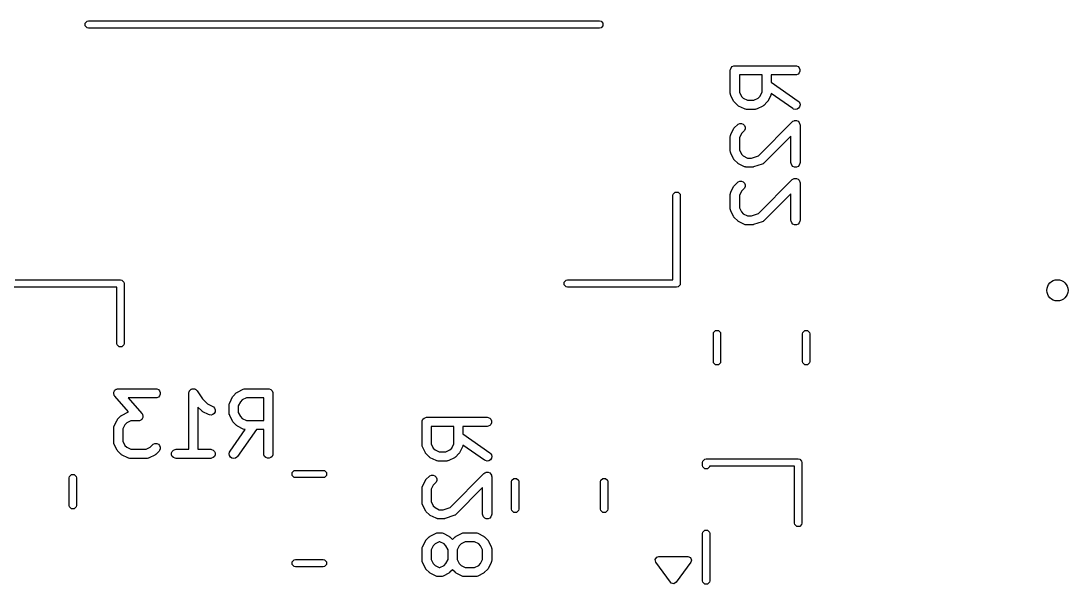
# Model space of a CAD drawing. Extents: x 4.81 to 6.74, y -4.83 to -2.9.
# Drawn here: x 5.93 to 6.61, y -3.267 to -2.902 of the extents above; entities that cross this region are included whole.
import ezdxf

# ---------------------------------------------------------------- set-up
doc = ezdxf.new("R2010")
doc.units = 0
doc.header["$MEASUREMENT"] = 0
doc.layers.add('BLACK', color=7, linetype='CONTINUOUS')

msp = doc.modelspace()

# ---------------------------------------------------------------- linework, layer by layer
at = {"layer": 'BLACK', "linetype": 'CONTINUOUS'}
for p, q in [((5.97177, -2.90323), (5.97305, -2.90195)), ((5.97305, -2.90195), (5.97396, -2.90177)), ((5.97396, -2.90177), (6.30585, -2.90177)), ((6.30585, -2.90177), (6.30675, -2.90195)), ((6.30675, -2.90195), (6.30803, -2.90323)), ((5.97177, -2.90504), (5.97177, -2.90323)), ((5.97305, -2.90632), (5.97177, -2.90504)), ((5.97396, -2.9065), (5.97305, -2.90632)), ((6.30585, -2.9065), (5.97396, -2.9065)), ((6.30675, -2.90632), (6.30585, -2.9065)), ((6.30803, -2.90504), (6.30675, -2.90632)), ((6.30803, -2.90323), (6.30803, -2.90504)), ((6.39068, -2.93377), (6.39074, -2.9332)), ((6.39068, -2.94877), (6.39068, -2.93377)), ((6.39074, -2.9332), (6.39118, -2.93213)), ((6.39118, -2.93213), (6.39199, -2.93132)), ((6.39199, -2.93132), (6.39306, -2.93088)), ((6.39306, -2.93088), (6.39363, -2.93082)), ((6.39363, -2.93082), (6.433, -2.93082)), ((6.4113, -2.93672), (6.39659, -2.93672)), ((6.39659, -2.93672), (6.39659, -2.94807)), ((6.4113, -2.94807), (6.4113, -2.93672)), ((6.433, -2.93672), (6.41721, -2.93672)), ((6.41721, -2.93672), (6.41721, -2.94161)), ((6.433, -2.93082), (6.43358, -2.93088)), ((6.43358, -2.93667), (6.433, -2.93672)), ((6.43358, -2.93088), (6.43465, -2.93132)), ((6.43465, -2.93623), (6.43358, -2.93667)), ((6.43465, -2.93132), (6.43546, -2.93213)), ((6.43546, -2.93541), (6.43465, -2.93623)), ((6.43546, -2.93213), (6.4359, -2.9332)), ((6.4359, -2.93435), (6.43546, -2.93541)), ((6.4359, -2.9332), (6.4359, -2.93435)), ((6.41721, -2.94161), (6.4347, -2.95385)), ((6.39074, -2.94935), (6.39068, -2.94877)), ((6.39078, -2.94944), (6.39074, -2.94935)), ((6.39079, -2.94955), (6.39078, -2.94944)), ((6.39099, -2.95009), (6.39079, -2.94955)), ((6.39287, -2.95384), (6.39099, -2.95009)), ((6.39659, -2.94807), (6.39794, -2.95077)), ((6.40996, -2.95077), (6.4113, -2.94807)), ((6.4169, -2.95009), (6.41502, -2.95384)), ((6.4171, -2.94955), (6.4169, -2.95009)), ((6.41711, -2.94944), (6.4171, -2.94955)), ((6.41715, -2.94935), (6.41711, -2.94944)), ((6.41721, -2.94881), (6.41715, -2.94935)), ((6.43131, -2.95869), (6.41721, -2.94881)), ((6.39302, -2.95409), (6.39287, -2.95384)), ((6.39305, -2.95416), (6.39302, -2.95409)), ((6.39312, -2.95424), (6.39305, -2.95416)), ((6.39318, -2.95433), (6.39312, -2.95424)), ((6.39324, -2.95438), (6.39318, -2.95433)), ((6.39342, -2.95461), (6.39324, -2.95438)), ((6.3953, -2.95648), (6.39342, -2.95461)), ((6.39552, -2.95667), (6.3953, -2.95648)), ((6.39557, -2.95673), (6.39552, -2.95667)), ((6.39566, -2.95678), (6.39557, -2.95673)), ((6.39574, -2.95685), (6.39566, -2.95678)), ((6.39582, -2.95688), (6.39574, -2.95685)), ((6.39606, -2.95704), (6.39582, -2.95688)), ((6.39981, -2.95891), (6.39606, -2.95704)), ((6.39794, -2.95077), (6.39913, -2.95197)), ((6.39913, -2.95197), (6.40183, -2.95332)), ((6.40183, -2.95332), (6.40606, -2.95332)), ((6.40606, -2.95332), (6.40876, -2.95197)), ((6.41183, -2.95704), (6.40808, -2.95891)), ((6.40876, -2.95197), (6.40996, -2.95077)), ((6.41208, -2.95688), (6.41183, -2.95704)), ((6.41215, -2.95685), (6.41208, -2.95688)), ((6.41223, -2.95678), (6.41215, -2.95685)), ((6.41232, -2.95673), (6.41223, -2.95678)), ((6.41237, -2.95667), (6.41232, -2.95673)), ((6.4126, -2.95648), (6.41237, -2.95667)), ((6.41447, -2.95461), (6.4126, -2.95648)), ((6.41466, -2.95438), (6.41447, -2.95461)), ((6.41471, -2.95433), (6.41466, -2.95438)), ((6.41477, -2.95424), (6.41471, -2.95433)), ((6.41484, -2.95416), (6.41477, -2.95424)), ((6.41487, -2.95409), (6.41484, -2.95416)), ((6.41502, -2.95384), (6.41487, -2.95409)), ((6.4347, -2.95385), (6.43514, -2.95423)), ((6.43514, -2.95423), (6.43576, -2.9552)), ((6.43596, -2.95633), (6.43571, -2.95746)), ((6.43576, -2.9552), (6.43596, -2.95633)), ((6.40035, -2.95912), (6.39981, -2.95891)), ((6.40046, -2.95912), (6.40035, -2.95912)), ((6.40056, -2.95917), (6.40046, -2.95912)), ((6.40113, -2.95922), (6.40056, -2.95917)), ((6.40676, -2.95922), (6.40113, -2.95922)), ((6.40733, -2.95917), (6.40676, -2.95922)), ((6.40743, -2.95912), (6.40733, -2.95917)), ((6.40754, -2.95912), (6.40743, -2.95912)), ((6.40808, -2.95891), (6.40754, -2.95912)), ((6.43182, -2.95897), (6.43131, -2.95869)), ((6.43294, -2.95922), (6.43182, -2.95897)), ((6.43408, -2.95902), (6.43294, -2.95922)), ((6.43505, -2.9584), (6.43408, -2.95902)), ((6.43571, -2.95746), (6.43505, -2.9584)), ((6.39342, -2.97105), (6.3953, -2.96918)), ((6.3953, -2.96918), (6.39574, -2.96881)), ((6.39574, -2.96881), (6.39681, -2.96837)), ((6.39681, -2.96837), (6.39796, -2.96837)), ((6.39796, -2.96837), (6.39902, -2.96881)), ((6.39902, -2.96881), (6.39984, -2.96963)), ((6.39984, -2.96963), (6.40028, -2.97069)), ((6.40028, -2.97069), (6.40028, -2.97184)), ((6.40891, -2.98931), (6.43092, -2.9673)), ((6.43092, -2.9673), (6.43136, -2.96694)), ((6.43136, -2.96694), (6.43212, -2.96663)), ((6.43212, -2.96663), (6.43243, -2.9665)), ((6.43243, -2.9665), (6.43358, -2.9665)), ((6.43358, -2.9665), (6.43465, -2.96694)), ((6.43465, -2.96694), (6.43546, -2.96775)), ((6.43546, -2.96775), (6.43572, -2.96837)), ((6.43572, -2.96837), (6.4359, -2.96882)), ((6.4359, -2.96882), (6.43596, -2.96939)), ((6.43596, -2.96939), (6.43596, -2.99376)), ((6.39068, -2.97689), (6.39074, -2.97632)), ((6.39068, -2.98627), (6.39068, -2.97689)), ((6.39074, -2.97632), (6.39078, -2.97622)), ((6.39078, -2.97622), (6.39079, -2.97611)), ((6.39079, -2.97611), (6.39099, -2.97557)), ((6.39099, -2.97557), (6.39287, -2.97182)), ((6.39287, -2.97182), (6.39302, -2.97157)), ((6.39302, -2.97157), (6.39305, -2.9715)), ((6.39305, -2.9715), (6.39312, -2.97142)), ((6.39312, -2.97142), (6.39318, -2.97133)), ((6.39318, -2.97133), (6.39324, -2.97128)), ((6.39324, -2.97128), (6.39342, -2.97105)), ((6.39794, -2.97489), (6.39659, -2.97759)), ((6.39659, -2.97759), (6.39659, -2.98557)), ((6.39947, -2.97336), (6.39794, -2.97489)), ((6.39984, -2.97291), (6.39947, -2.97336)), ((6.40028, -2.97184), (6.39984, -2.97291)), ((6.43005, -2.97652), (6.4126, -2.99398)), ((6.43005, -2.99376), (6.43005, -2.97652)), ((6.39074, -2.98684), (6.39068, -2.98627)), ((6.39078, -2.98694), (6.39074, -2.98684)), ((6.39079, -2.98705), (6.39078, -2.98694)), ((6.39099, -2.98759), (6.39079, -2.98705)), ((6.39287, -2.99134), (6.39099, -2.98759)), ((6.39302, -2.99158), (6.39287, -2.99134)), ((6.39659, -2.98557), (6.39794, -2.98827)), ((6.39794, -2.98827), (6.39913, -2.98946)), ((6.39913, -2.98946), (6.40183, -2.99081)), ((6.40183, -2.99081), (6.4044, -2.99081)), ((6.4044, -2.99081), (6.40891, -2.98931)), ((6.39305, -2.99166), (6.39302, -2.99158)), ((6.39312, -2.99174), (6.39305, -2.99166)), ((6.39318, -2.99183), (6.39312, -2.99174)), ((6.39324, -2.99188), (6.39318, -2.99183)), ((6.39342, -2.9921), (6.39324, -2.99188)), ((6.3953, -2.99398), (6.39342, -2.9921)), ((6.39552, -2.99416), (6.3953, -2.99398)), ((6.39557, -2.99422), (6.39552, -2.99416)), ((6.39566, -2.99428), (6.39557, -2.99422)), ((6.39574, -2.99435), (6.39566, -2.99428)), ((6.39582, -2.99437), (6.39574, -2.99435)), ((6.39606, -2.99453), (6.39582, -2.99437)), ((6.39981, -2.99641), (6.39606, -2.99453)), ((6.40035, -2.99661), (6.39981, -2.99641)), ((6.40046, -2.99662), (6.40035, -2.99661)), ((6.40056, -2.99666), (6.40046, -2.99662)), ((6.40113, -2.99672), (6.40056, -2.99666)), ((6.40488, -2.99672), (6.40113, -2.99672)), ((6.40517, -2.99669), (6.40488, -2.99672)), ((6.40525, -2.99669), (6.40517, -2.99669)), ((6.40535, -2.99667), (6.40525, -2.99669)), ((6.40546, -2.99666), (6.40535, -2.99667)), ((6.40553, -2.99663), (6.40546, -2.99666)), ((6.40582, -2.99657), (6.40553, -2.99663)), ((6.41144, -2.99469), (6.40582, -2.99657)), ((6.41197, -2.99446), (6.41144, -2.99469)), ((6.41205, -2.99439), (6.41197, -2.99446)), ((6.41215, -2.99435), (6.41205, -2.99439)), ((6.4126, -2.99398), (6.41215, -2.99435)), ((6.43011, -2.99434), (6.43005, -2.99376)), ((6.43055, -2.99541), (6.43011, -2.99434)), ((6.43136, -2.99622), (6.43055, -2.99541)), ((6.43243, -2.99666), (6.43136, -2.99622)), ((6.43358, -2.99666), (6.43243, -2.99666)), ((6.43465, -2.99622), (6.43358, -2.99666)), ((6.43546, -2.99541), (6.43465, -2.99622)), ((6.4359, -2.99434), (6.43546, -2.99541)), ((6.43596, -2.99376), (6.4359, -2.99434)), ((6.40891, -3.0268), (6.43092, -3.0048)), ((6.43092, -3.0048), (6.43136, -3.00443)), ((6.43136, -3.00443), (6.43212, -3.00412)), ((6.43212, -3.00412), (6.43243, -3.00399)), ((6.43243, -3.00399), (6.43358, -3.00399)), ((6.43358, -3.00399), (6.43465, -3.00443)), ((6.43465, -3.00443), (6.43546, -3.00525)), ((6.39099, -3.01307), (6.39287, -3.00932)), ((6.39287, -3.00932), (6.39302, -3.00907)), ((6.39302, -3.00907), (6.39305, -3.009)), ((6.39305, -3.009), (6.39312, -3.00892)), ((6.39312, -3.00892), (6.39318, -3.00883)), ((6.39318, -3.00883), (6.39324, -3.00878)), ((6.39324, -3.00878), (6.39342, -3.00855)), ((6.39342, -3.00855), (6.3953, -3.00667)), ((6.3953, -3.00667), (6.39574, -3.00631)), ((6.39574, -3.00631), (6.39681, -3.00587)), ((6.39681, -3.00587), (6.39796, -3.00587)), ((6.39947, -3.01085), (6.39794, -3.01239)), ((6.39796, -3.00587), (6.39902, -3.00631)), ((6.39902, -3.00631), (6.39984, -3.00712)), ((6.39984, -3.0104), (6.39947, -3.01085)), ((6.39984, -3.00712), (6.40028, -3.00819)), ((6.40028, -3.00934), (6.39984, -3.0104)), ((6.40028, -3.00819), (6.40028, -3.00934)), ((6.43546, -3.00525), (6.43572, -3.00587)), ((6.43572, -3.00587), (6.4359, -3.00631)), ((6.4359, -3.00631), (6.43596, -3.00689)), ((6.43596, -3.00689), (6.43596, -3.03126)), ((6.35348, -3.01516), (6.35366, -3.01425)), ((6.35348, -3.06988), (6.35348, -3.01516)), ((6.35366, -3.01425), (6.35494, -3.01298)), ((6.35494, -3.01298), (6.35675, -3.01298)), ((6.35675, -3.01298), (6.35803, -3.01425)), ((6.35803, -3.01425), (6.35821, -3.01516)), ((6.35821, -3.01516), (6.35821, -3.07224)), ((6.39068, -3.01439), (6.39074, -3.01381)), ((6.39068, -3.02376), (6.39068, -3.01439)), ((6.39074, -3.01381), (6.39078, -3.01371)), ((6.39078, -3.01371), (6.39079, -3.01361)), ((6.39079, -3.01361), (6.39099, -3.01307)), ((6.39794, -3.01239), (6.39659, -3.01508)), ((6.39659, -3.01508), (6.39659, -3.02306)), ((6.43005, -3.01402), (6.4126, -3.03147)), ((6.43005, -3.03126), (6.43005, -3.01402)), ((6.39074, -3.02434), (6.39068, -3.02376)), ((6.39078, -3.02443), (6.39074, -3.02434)), ((6.39079, -3.02454), (6.39078, -3.02443)), ((6.39099, -3.02508), (6.39079, -3.02454)), ((6.39287, -3.02883), (6.39099, -3.02508)), ((6.39659, -3.02306), (6.39794, -3.02576)), ((6.39302, -3.02908), (6.39287, -3.02883)), ((6.39305, -3.02915), (6.39302, -3.02908)), ((6.39312, -3.02923), (6.39305, -3.02915)), ((6.39318, -3.02932), (6.39312, -3.02923)), ((6.39324, -3.02937), (6.39318, -3.02932)), ((6.39342, -3.0296), (6.39324, -3.02937)), ((6.3953, -3.03147), (6.39342, -3.0296)), ((6.39552, -3.03166), (6.3953, -3.03147)), ((6.39557, -3.03172), (6.39552, -3.03166)), ((6.39566, -3.03177), (6.39557, -3.03172)), ((6.39574, -3.03184), (6.39566, -3.03177)), ((6.39582, -3.03187), (6.39574, -3.03184)), ((6.39606, -3.03203), (6.39582, -3.03187)), ((6.39981, -3.0339), (6.39606, -3.03203)), ((6.39794, -3.02576), (6.39913, -3.02696)), ((6.39913, -3.02696), (6.40183, -3.02831)), ((6.40183, -3.02831), (6.4044, -3.02831)), ((6.4044, -3.02831), (6.40891, -3.0268)), ((6.41197, -3.03195), (6.41144, -3.03219)), ((6.41205, -3.03188), (6.41197, -3.03195)), ((6.41215, -3.03184), (6.41205, -3.03188)), ((6.4126, -3.03147), (6.41215, -3.03184)), ((6.43011, -3.03184), (6.43005, -3.03126)), ((6.43055, -3.0329), (6.43011, -3.03184)), ((6.4359, -3.03184), (6.43546, -3.0329)), ((6.43596, -3.03126), (6.4359, -3.03184)), ((6.40035, -3.03411), (6.39981, -3.0339)), ((6.40046, -3.03412), (6.40035, -3.03411)), ((6.40056, -3.03416), (6.40046, -3.03412)), ((6.40113, -3.03421), (6.40056, -3.03416)), ((6.40488, -3.03421), (6.40113, -3.03421)), ((6.40517, -3.03418), (6.40488, -3.03421)), ((6.40525, -3.03419), (6.40517, -3.03418)), ((6.40535, -3.03417), (6.40525, -3.03419)), ((6.40546, -3.03416), (6.40535, -3.03417)), ((6.40553, -3.03413), (6.40546, -3.03416)), ((6.40582, -3.03406), (6.40553, -3.03413)), ((6.41144, -3.03219), (6.40582, -3.03406)), ((6.43136, -3.03372), (6.43055, -3.0329)), ((6.43243, -3.03416), (6.43136, -3.03372)), ((6.43358, -3.03416), (6.43243, -3.03416)), ((6.43465, -3.03372), (6.43358, -3.03416)), ((6.43546, -3.0329), (6.43465, -3.03372)), ((5.92632, -3.06988), (5.99482, -3.06988)), ((5.99482, -3.06988), (5.99573, -3.07006)), ((5.99573, -3.07006), (5.99701, -3.07134)), ((5.99701, -3.07134), (5.99719, -3.07224)), ((5.99719, -3.07224), (5.99719, -3.11122)), ((6.2828, -3.07134), (6.28408, -3.07006)), ((6.2828, -3.07315), (6.2828, -3.07134)), ((6.28408, -3.07006), (6.28498, -3.06988)), ((6.28498, -3.06988), (6.35348, -3.06988)), ((6.35821, -3.07224), (6.35803, -3.07315)), ((5.99246, -3.07461), (5.92396, -3.07461)), ((5.99246, -3.11122), (5.99246, -3.07461)), ((6.28408, -3.07443), (6.2828, -3.07315)), ((6.28498, -3.07461), (6.28408, -3.07443)), ((6.35585, -3.07461), (6.28498, -3.07461)), ((6.35675, -3.07443), (6.35585, -3.07461)), ((6.35803, -3.07315), (6.35675, -3.07443)), ((6.3797, -3.10506), (6.37988, -3.10416)), ((6.3797, -3.12294), (6.3797, -3.10506)), ((6.37988, -3.10416), (6.38116, -3.10288)), ((6.38116, -3.10288), (6.38297, -3.10288)), ((6.38297, -3.10288), (6.38425, -3.10416)), ((6.38425, -3.10416), (6.38443, -3.10506)), ((6.38443, -3.10506), (6.38443, -3.12294)), ((6.43757, -3.10506), (6.43775, -3.10416)), ((6.43757, -3.12294), (6.43757, -3.10506)), ((6.43775, -3.10416), (6.43903, -3.10288)), ((6.43903, -3.10288), (6.44084, -3.10288)), ((6.44084, -3.10288), (6.44212, -3.10416)), ((6.44212, -3.10416), (6.4423, -3.10506)), ((6.4423, -3.10506), (6.4423, -3.12294)), ((5.99264, -3.11212), (5.99246, -3.11122)), ((5.99392, -3.1134), (5.99264, -3.11212)), ((5.99573, -3.1134), (5.99392, -3.1134)), ((5.99701, -3.11212), (5.99573, -3.1134)), ((5.99719, -3.11122), (5.99701, -3.11212)), ((6.37988, -3.12384), (6.3797, -3.12294)), ((6.38116, -3.12512), (6.37988, -3.12384)), ((6.38297, -3.12512), (6.38116, -3.12512)), ((6.38425, -3.12384), (6.38297, -3.12512)), ((6.38443, -3.12294), (6.38425, -3.12384)), ((6.43775, -3.12384), (6.43757, -3.12294)), ((6.43903, -3.12512), (6.43775, -3.12384)), ((6.44084, -3.12512), (6.43903, -3.12512)), ((6.44212, -3.12384), (6.44084, -3.12512)), ((6.4423, -3.12294), (6.44212, -3.12384)), ((5.99185, -3.14098), (5.9923, -3.14082)), ((5.9923, -3.14082), (5.99274, -3.14064)), ((5.99274, -3.14064), (5.99288, -3.14063)), ((5.99288, -3.14063), (5.99294, -3.14061)), ((5.99294, -3.14061), (5.99301, -3.14061)), ((5.99301, -3.14061), (5.99332, -3.14058)), ((5.99332, -3.14058), (6.01769, -3.14058)), ((6.01769, -3.14058), (6.01827, -3.14064)), ((6.01827, -3.14064), (6.01933, -3.14108)), ((6.04069, -3.14097), (6.04094, -3.14081)), ((6.04094, -3.14081), (6.04122, -3.14075)), ((6.04122, -3.14075), (6.04149, -3.14064)), ((6.04149, -3.14064), (6.04178, -3.14064)), ((6.04178, -3.14064), (6.04207, -3.14058)), ((6.04207, -3.14058), (6.04235, -3.14064)), ((6.04235, -3.14064), (6.04264, -3.14064)), ((6.04264, -3.14064), (6.04291, -3.14075)), ((6.04291, -3.14075), (6.0432, -3.14081)), ((6.0432, -3.14081), (6.04344, -3.14097)), ((6.07074, -3.14277), (6.07449, -3.1409)), ((6.07449, -3.1409), (6.07503, -3.14069)), ((6.07503, -3.14069), (6.07513, -3.14068)), ((6.07513, -3.14068), (6.07523, -3.14064)), ((6.07523, -3.14064), (6.07581, -3.14058)), ((6.07581, -3.14058), (6.09081, -3.14058)), ((6.09081, -3.14058), (6.09138, -3.14064)), ((6.09138, -3.14064), (6.09245, -3.14108)), ((5.99039, -3.14392), (5.99042, -3.14344)), ((5.99042, -3.14401), (5.99039, -3.14392)), ((5.99042, -3.14296), (5.99046, -3.14287)), ((5.99042, -3.14344), (5.99042, -3.14296)), ((5.99042, -3.14411), (5.99042, -3.14401)), ((5.99061, -3.14456), (5.99042, -3.14411)), ((5.99046, -3.14287), (5.99047, -3.14277)), ((5.99047, -3.14277), (5.99068, -3.14234)), ((5.99076, -3.14501), (5.99061, -3.14456)), ((5.99068, -3.14234), (5.99086, -3.1419)), ((5.99084, -3.14512), (5.99076, -3.14501)), ((5.99086, -3.14518), (5.99084, -3.14512)), ((5.99086, -3.1419), (5.99093, -3.14183)), ((5.99092, -3.14523), (5.99086, -3.14518)), ((5.9911, -3.14548), (5.99092, -3.14523)), ((5.99093, -3.14183), (5.99098, -3.14174)), ((5.99098, -3.14174), (5.99134, -3.14142)), ((6.00003, -3.15569), (5.9911, -3.14548)), ((5.99134, -3.14142), (5.99168, -3.14108)), ((5.99168, -3.14108), (5.99177, -3.14104)), ((5.99177, -3.14104), (5.99185, -3.14098)), ((6.01769, -3.14649), (5.99983, -3.14649)), ((5.99983, -3.14649), (6.00866, -3.15659)), ((6.01827, -3.14643), (6.01769, -3.14649)), ((6.01933, -3.14599), (6.01827, -3.14643)), ((6.01933, -3.14108), (6.02015, -3.1419)), ((6.02015, -3.14518), (6.01933, -3.14599)), ((6.02015, -3.1419), (6.02059, -3.14296)), ((6.02059, -3.14411), (6.02015, -3.14518)), ((6.02059, -3.14296), (6.02059, -3.14411)), ((6.03911, -3.14353), (6.03917, -3.14296)), ((6.03911, -3.14354), (6.03911, -3.14353)), ((6.03911, -3.14353), (6.03911, -3.14353)), ((6.03911, -3.14353), (6.03911, -3.14353)), ((6.03911, -3.17995), (6.03911, -3.14354)), ((6.03917, -3.14296), (6.03928, -3.14269)), ((6.03928, -3.14269), (6.03934, -3.1424)), ((6.03934, -3.1424), (6.0395, -3.14216)), ((6.0395, -3.14216), (6.03961, -3.1419)), ((6.03961, -3.1419), (6.03981, -3.14169)), ((6.03981, -3.14169), (6.03998, -3.14145)), ((6.03998, -3.14145), (6.04022, -3.14129)), ((6.04022, -3.14129), (6.04042, -3.14108)), ((6.04042, -3.14108), (6.04069, -3.14097)), ((6.04344, -3.14097), (6.0437, -3.14108)), ((6.0437, -3.14108), (6.04391, -3.14129)), ((6.04391, -3.14129), (6.04415, -3.14145)), ((6.04415, -3.14145), (6.04452, -3.14189)), ((6.04452, -3.14189), (6.04452, -3.1419)), ((6.04452, -3.1419), (6.04452, -3.1419)), ((6.04452, -3.1419), (6.04452, -3.1419)), ((6.04452, -3.1419), (6.04811, -3.14728)), ((6.04811, -3.14728), (6.05131, -3.15048)), ((6.06567, -3.14971), (6.06754, -3.14597)), ((6.06754, -3.14597), (6.0677, -3.14572)), ((6.0677, -3.14572), (6.06773, -3.14565)), ((6.06773, -3.14565), (6.0678, -3.14556)), ((6.0678, -3.14556), (6.06785, -3.14548)), ((6.06785, -3.14548), (6.06791, -3.14542)), ((6.06791, -3.14542), (6.0681, -3.1452)), ((6.0681, -3.1452), (6.06997, -3.14332)), ((6.06997, -3.14332), (6.0702, -3.14314)), ((6.0702, -3.14314), (6.07025, -3.14308)), ((6.07025, -3.14308), (6.07034, -3.14302)), ((6.07034, -3.14302), (6.07042, -3.14296)), ((6.07042, -3.14296), (6.07049, -3.14293)), ((6.07049, -3.14293), (6.07074, -3.14277)), ((6.07651, -3.14649), (6.07381, -3.14784)), ((6.08785, -3.14649), (6.07651, -3.14649)), ((6.08785, -3.16121), (6.08785, -3.14649)), ((6.09245, -3.14108), (6.09326, -3.1419)), ((6.09326, -3.1419), (6.0937, -3.14296)), ((6.0937, -3.14296), (6.09376, -3.14354)), ((6.09376, -3.14354), (6.09376, -3.18291)), ((6.04747, -3.155), (6.04502, -3.15254)), ((6.04502, -3.15254), (6.04502, -3.17995)), ((6.05131, -3.15048), (6.05463, -3.15214)), ((6.05463, -3.15214), (6.05512, -3.15245)), ((6.05512, -3.15245), (6.05588, -3.15332)), ((6.05588, -3.15332), (6.05624, -3.15442)), ((6.05624, -3.15442), (6.05616, -3.15556)), ((6.06536, -3.15104), (6.06541, -3.15046)), ((6.06536, -3.15666), (6.06536, -3.15104)), ((6.06541, -3.15046), (6.06545, -3.15036)), ((6.06545, -3.15036), (6.06546, -3.15026)), ((6.06546, -3.15026), (6.06567, -3.14971)), ((6.07261, -3.14903), (6.07126, -3.15173)), ((6.07126, -3.15173), (6.07126, -3.15596)), ((6.07381, -3.14784), (6.07261, -3.14903)), ((5.99068, -3.16471), (5.99255, -3.16096)), ((5.99255, -3.16096), (5.99271, -3.16072)), ((5.99271, -3.16072), (5.99274, -3.16064)), ((5.99274, -3.16064), (5.9928, -3.16056)), ((5.9928, -3.16056), (5.99286, -3.16047)), ((5.99286, -3.16047), (5.99292, -3.16042)), ((5.99292, -3.16042), (5.99311, -3.1602)), ((5.99311, -3.1602), (5.99498, -3.15832)), ((5.99498, -3.15832), (5.99521, -3.15814)), ((5.99521, -3.15814), (5.99526, -3.15808)), ((5.99526, -3.15808), (5.99535, -3.15802)), ((5.99535, -3.15802), (5.99543, -3.15795)), ((5.99543, -3.15795), (5.9955, -3.15792)), ((5.9955, -3.15792), (5.99575, -3.15777)), ((5.99575, -3.15777), (5.9995, -3.15589)), ((5.9995, -3.15589), (6.00003, -3.15569)), ((6.00746, -3.16125), (6.00702, -3.16143)), ((6.00792, -3.16109), (6.00746, -3.16125)), ((6.00799, -3.16103), (6.00792, -3.16109)), ((6.00808, -3.16099), (6.00799, -3.16103)), ((6.00842, -3.16065), (6.00808, -3.16099)), ((6.00878, -3.16033), (6.00842, -3.16065)), ((6.00866, -3.15659), (6.00884, -3.15684)), ((6.00883, -3.16025), (6.00878, -3.16033)), ((6.0089, -3.16017), (6.00883, -3.16025)), ((6.00884, -3.15684), (6.0089, -3.15689)), ((6.0089, -3.15689), (6.00892, -3.15695)), ((6.00908, -3.15973), (6.0089, -3.16017)), ((6.00892, -3.15695), (6.009, -3.15706)), ((6.009, -3.15706), (6.00915, -3.15752)), ((6.00929, -3.1593), (6.00908, -3.15973)), ((6.00915, -3.15752), (6.00934, -3.15796)), ((6.0093, -3.1592), (6.00929, -3.1593)), ((6.00934, -3.15911), (6.0093, -3.1592)), ((6.00934, -3.15796), (6.00934, -3.15806)), ((6.00934, -3.15806), (6.00937, -3.15815)), ((6.00937, -3.15815), (6.00934, -3.15863)), ((6.00934, -3.15863), (6.00934, -3.15911)), ((6.0477, -3.15518), (6.04747, -3.155)), ((6.04775, -3.15524), (6.0477, -3.15518)), ((6.04784, -3.1553), (6.04775, -3.15524)), ((6.04792, -3.15537), (6.04784, -3.1553)), ((6.04799, -3.15539), (6.04792, -3.15537)), ((6.04824, -3.15555), (6.04799, -3.15539)), ((6.05199, -3.15743), (6.04824, -3.15555)), ((6.05253, -3.15763), (6.05199, -3.15743)), ((6.05368, -3.15771), (6.05253, -3.15763)), ((6.05477, -3.15735), (6.05368, -3.15771)), ((6.05564, -3.1566), (6.05477, -3.15735)), ((6.05616, -3.15556), (6.05564, -3.1566)), ((6.06541, -3.15724), (6.06536, -3.15666)), ((6.06545, -3.15733), (6.06541, -3.15724)), ((6.06546, -3.15744), (6.06545, -3.15733)), ((6.06567, -3.15798), (6.06546, -3.15744)), ((6.06754, -3.16173), (6.06567, -3.15798)), ((6.07126, -3.15596), (6.07261, -3.15866)), ((6.07261, -3.15866), (6.07381, -3.15986)), ((6.07381, -3.15986), (6.07651, -3.16121)), ((6.07651, -3.16121), (6.08785, -3.16121)), ((6.19058, -3.16154), (6.19102, -3.16047)), ((6.19102, -3.16047), (6.19184, -3.15966)), ((6.19184, -3.15966), (6.1929, -3.15922)), ((6.1929, -3.15922), (6.19348, -3.15916)), ((6.19348, -3.15916), (6.23285, -3.15916)), ((6.23285, -3.15916), (6.23342, -3.15922)), ((6.23342, -3.15922), (6.23449, -3.15966)), ((6.23449, -3.15966), (6.2353, -3.16047)), ((6.2353, -3.16047), (6.23574, -3.16154)), ((5.99037, -3.16603), (5.99042, -3.16546)), ((5.99037, -3.17541), (5.99037, -3.16603)), ((5.99042, -3.16546), (5.99046, -3.16536)), ((5.99046, -3.16536), (5.99047, -3.16525)), ((5.99047, -3.16525), (5.99068, -3.16471)), ((5.99762, -3.16403), (5.99627, -3.16673)), ((5.99627, -3.16673), (5.99627, -3.17471)), ((5.99882, -3.16284), (5.99762, -3.16403)), ((6.00151, -3.16149), (5.99882, -3.16284)), ((6.00644, -3.16149), (6.00151, -3.16149)), ((6.00675, -3.16146), (6.00644, -3.16149)), ((6.00682, -3.16146), (6.00675, -3.16146)), ((6.00688, -3.16144), (6.00682, -3.16146)), ((6.00702, -3.16143), (6.00688, -3.16144)), ((6.06589, -3.18121), (6.07576, -3.16711)), ((6.0677, -3.16198), (6.06754, -3.16173)), ((6.06773, -3.16205), (6.0677, -3.16198)), ((6.0678, -3.16213), (6.06773, -3.16205)), ((6.06785, -3.16222), (6.0678, -3.16213)), ((6.06791, -3.16227), (6.06785, -3.16222)), ((6.0681, -3.1625), (6.06791, -3.16227)), ((6.06997, -3.16437), (6.0681, -3.1625)), ((6.0702, -3.16456), (6.06997, -3.16437)), ((6.07025, -3.16462), (6.0702, -3.16456)), ((6.07034, -3.16467), (6.07025, -3.16462)), ((6.07042, -3.16474), (6.07034, -3.16467)), ((6.07049, -3.16477), (6.07042, -3.16474)), ((6.07074, -3.16492), (6.07049, -3.16477)), ((6.08297, -3.16711), (6.07073, -3.1846)), ((6.07449, -3.1668), (6.07074, -3.16492)), ((6.07503, -3.16701), (6.07449, -3.1668)), ((6.07513, -3.16701), (6.07503, -3.16701)), ((6.07523, -3.16705), (6.07513, -3.16701)), ((6.07576, -3.16711), (6.07523, -3.16705)), ((6.08785, -3.16711), (6.08297, -3.16711)), ((6.08785, -3.18291), (6.08785, -3.16711)), ((6.19052, -3.16211), (6.19058, -3.16154)), ((6.19052, -3.17711), (6.19052, -3.16211)), ((6.21115, -3.16507), (6.19643, -3.16507)), ((6.19643, -3.16507), (6.19643, -3.17642)), ((6.21115, -3.17642), (6.21115, -3.16507)), ((6.23285, -3.16507), (6.21705, -3.16507)), ((6.21705, -3.16507), (6.21705, -3.16995)), ((6.23342, -3.16501), (6.23285, -3.16507)), ((6.23449, -3.16457), (6.23342, -3.16501)), ((6.2353, -3.16376), (6.23449, -3.16457)), ((6.23574, -3.16269), (6.2353, -3.16376)), ((6.23574, -3.16154), (6.23574, -3.16269)), ((5.99627, -3.17471), (5.99762, -3.17741)), ((6.21705, -3.16995), (6.23454, -3.18219)), ((5.99042, -3.17598), (5.99037, -3.17541)), ((5.99046, -3.17608), (5.99042, -3.17598)), ((5.99047, -3.17619), (5.99046, -3.17608)), ((5.99068, -3.17673), (5.99047, -3.17619)), ((5.99255, -3.18048), (5.99068, -3.17673)), ((5.99271, -3.18073), (5.99255, -3.18048)), ((5.99274, -3.1808), (5.99271, -3.18073)), ((5.9928, -3.18088), (5.99274, -3.1808)), ((5.99286, -3.18097), (5.9928, -3.18088)), ((5.99292, -3.18102), (5.99286, -3.18097)), ((5.99311, -3.18124), (5.99292, -3.18102)), ((5.99498, -3.18312), (5.99311, -3.18124)), ((5.99762, -3.17741), (5.99882, -3.1786)), ((5.99882, -3.1786), (6.00151, -3.17995)), ((6.00151, -3.17995), (6.01137, -3.17995)), ((6.01137, -3.17995), (6.01407, -3.1786)), ((6.01407, -3.1786), (6.0156, -3.17707)), ((6.0156, -3.17707), (6.01605, -3.1767)), ((6.01605, -3.1767), (6.01711, -3.17626)), ((6.01711, -3.17626), (6.01827, -3.17626)), ((6.01978, -3.18124), (6.0179, -3.18312)), ((6.01827, -3.17626), (6.01933, -3.1767)), ((6.01933, -3.1767), (6.02015, -3.17752)), ((6.02015, -3.1808), (6.01978, -3.18124)), ((6.02015, -3.17752), (6.02059, -3.17858)), ((6.02059, -3.17973), (6.02015, -3.1808)), ((6.02059, -3.17858), (6.02059, -3.17973)), ((6.02792, -3.18233), (6.02836, -3.18127)), ((6.02836, -3.18127), (6.02917, -3.18045)), ((6.02917, -3.18045), (6.03024, -3.18001)), ((6.03024, -3.18001), (6.03081, -3.17995)), ((6.03081, -3.17995), (6.03911, -3.17995)), ((6.04502, -3.17995), (6.05331, -3.17995)), ((6.05331, -3.17995), (6.05389, -3.18001)), ((6.05389, -3.18001), (6.05495, -3.18045)), ((6.05495, -3.18045), (6.05577, -3.18127)), ((6.05577, -3.18127), (6.05621, -3.18233)), ((6.06536, -3.18284), (6.06561, -3.18172)), ((6.06561, -3.18172), (6.06589, -3.18121)), ((6.19058, -3.17769), (6.19052, -3.17711)), ((6.19062, -3.17779), (6.19058, -3.17769)), ((6.19063, -3.17789), (6.19062, -3.17779)), ((6.19084, -3.17843), (6.19063, -3.17789)), ((6.19271, -3.18218), (6.19084, -3.17843)), ((6.19643, -3.17642), (6.19778, -3.17911)), ((6.19778, -3.17911), (6.19898, -3.18031)), ((6.19898, -3.18031), (6.20167, -3.18166)), ((6.20167, -3.18166), (6.2059, -3.18166)), ((6.2059, -3.18166), (6.2086, -3.18031)), ((6.2086, -3.18031), (6.2098, -3.17911)), ((6.2098, -3.17911), (6.21115, -3.17642)), ((6.21674, -3.17843), (6.21487, -3.18218)), ((6.21695, -3.17789), (6.21674, -3.17843)), ((6.217, -3.17769), (6.21695, -3.17779)), ((6.21695, -3.17779), (6.21695, -3.17789)), ((6.21705, -3.17716), (6.217, -3.17769)), ((6.23115, -3.18703), (6.21705, -3.17716)), ((5.99521, -3.18331), (5.99498, -3.18312)), ((5.99526, -3.18336), (5.99521, -3.18331)), ((5.99535, -3.18342), (5.99526, -3.18336)), ((5.99543, -3.18349), (5.99535, -3.18342)), ((5.9955, -3.18352), (5.99543, -3.18349)), ((5.99575, -3.18367), (5.9955, -3.18352)), ((5.9995, -3.18555), (5.99575, -3.18367)), ((6.00004, -3.18575), (5.9995, -3.18555)), ((6.00014, -3.18576), (6.00004, -3.18575)), ((6.00024, -3.1858), (6.00014, -3.18576)), ((6.00082, -3.18586), (6.00024, -3.1858)), ((6.01207, -3.18586), (6.00082, -3.18586)), ((6.01264, -3.1858), (6.01207, -3.18586)), ((6.01274, -3.18576), (6.01264, -3.1858)), ((6.01285, -3.18575), (6.01274, -3.18576)), ((6.01339, -3.18555), (6.01285, -3.18575)), ((6.01714, -3.18367), (6.01339, -3.18555)), ((6.01738, -3.18352), (6.01714, -3.18367)), ((6.01746, -3.18349), (6.01738, -3.18352)), ((6.01754, -3.18342), (6.01746, -3.18349)), ((6.01763, -3.18336), (6.01754, -3.18342)), ((6.01768, -3.18331), (6.01763, -3.18336)), ((6.0179, -3.18312), (6.01768, -3.18331)), ((6.02792, -3.18348), (6.02792, -3.18233)), ((6.02836, -3.18455), (6.02792, -3.18348)), ((6.02917, -3.18536), (6.02836, -3.18455)), ((6.03024, -3.1858), (6.02917, -3.18536)), ((6.03081, -3.18586), (6.03024, -3.1858)), ((6.05331, -3.18586), (6.03081, -3.18586)), ((6.05389, -3.1858), (6.05331, -3.18586)), ((6.05495, -3.18536), (6.05389, -3.1858)), ((6.05577, -3.18455), (6.05495, -3.18536)), ((6.05621, -3.18348), (6.05577, -3.18455)), ((6.05621, -3.18233), (6.05621, -3.18348)), ((6.06556, -3.18398), (6.06536, -3.18284)), ((6.06618, -3.18495), (6.06556, -3.18398)), ((6.06712, -3.18561), (6.06618, -3.18495)), ((6.06825, -3.18586), (6.06712, -3.18561)), ((6.06938, -3.18566), (6.06825, -3.18586)), ((6.07035, -3.18504), (6.06938, -3.18566)), ((6.07073, -3.1846), (6.07035, -3.18504)), ((6.08791, -3.18348), (6.08785, -3.18291)), ((6.08835, -3.18455), (6.08791, -3.18348)), ((6.08917, -3.18536), (6.08835, -3.18455)), ((6.09023, -3.1858), (6.08917, -3.18536)), ((6.09138, -3.1858), (6.09023, -3.1858)), ((6.09245, -3.18536), (6.09138, -3.1858)), ((6.09326, -3.18455), (6.09245, -3.18536)), ((6.0937, -3.18348), (6.09326, -3.18455)), ((6.09376, -3.18291), (6.0937, -3.18348)), ((6.19287, -3.18243), (6.19271, -3.18218)), ((6.1929, -3.1825), (6.19287, -3.18243)), ((6.19296, -3.18258), (6.1929, -3.1825)), ((6.19302, -3.18267), (6.19296, -3.18258)), ((6.19308, -3.18272), (6.19302, -3.18267)), ((6.19326, -3.18295), (6.19308, -3.18272)), ((6.19514, -3.18483), (6.19326, -3.18295)), ((6.19537, -3.18501), (6.19514, -3.18483)), ((6.19542, -3.18507), (6.19537, -3.18501)), ((6.19551, -3.18513), (6.19542, -3.18507)), ((6.19559, -3.18519), (6.19551, -3.18513)), ((6.19566, -3.18522), (6.19559, -3.18519)), ((6.19591, -3.18538), (6.19566, -3.18522)), ((6.19966, -3.18725), (6.19591, -3.18538)), ((6.2002, -3.18746), (6.19966, -3.18725)), ((6.2003, -3.18747), (6.2002, -3.18746)), ((6.2004, -3.18751), (6.2003, -3.18747)), ((6.20098, -3.18756), (6.2004, -3.18751)), ((6.2066, -3.18756), (6.20098, -3.18756)), ((6.20718, -3.18751), (6.2066, -3.18756)), ((6.20727, -3.18747), (6.20718, -3.18751)), ((6.20738, -3.18746), (6.20727, -3.18747)), ((6.20792, -3.18725), (6.20738, -3.18746)), ((6.21167, -3.18538), (6.20792, -3.18725)), ((6.21192, -3.18522), (6.21167, -3.18538)), ((6.21199, -3.18519), (6.21192, -3.18522)), ((6.21207, -3.18513), (6.21199, -3.18519)), ((6.21216, -3.18507), (6.21207, -3.18513)), ((6.21221, -3.18501), (6.21216, -3.18507)), ((6.21244, -3.18483), (6.21221, -3.18501)), ((6.21431, -3.18295), (6.21244, -3.18483)), ((6.2145, -3.18272), (6.21431, -3.18295)), ((6.21456, -3.18267), (6.2145, -3.18272)), ((6.21461, -3.18258), (6.21456, -3.18267)), ((6.21468, -3.1825), (6.21461, -3.18258)), ((6.21471, -3.18243), (6.21468, -3.1825)), ((6.21487, -3.18218), (6.21471, -3.18243)), ((6.23166, -3.18731), (6.23115, -3.18703)), ((6.23278, -3.18756), (6.23166, -3.18731)), ((6.23392, -3.18736), (6.23278, -3.18756)), ((6.23489, -3.18674), (6.23392, -3.18736)), ((6.23454, -3.18219), (6.23498, -3.18257)), ((6.23555, -3.1858), (6.23489, -3.18674)), ((6.23498, -3.18257), (6.2356, -3.18354)), ((6.2358, -3.18468), (6.23555, -3.1858)), ((6.2356, -3.18354), (6.2358, -3.18468)), ((6.37262, -3.1885), (6.3728, -3.1876)), ((6.37262, -3.19047), (6.37262, -3.1885)), ((6.3728, -3.1876), (6.37408, -3.18632)), ((6.37408, -3.18632), (6.37498, -3.18614)), ((6.37498, -3.18614), (6.43482, -3.18614)), ((6.43482, -3.18614), (6.43573, -3.18632)), ((6.43573, -3.18632), (6.43701, -3.1876)), ((6.43701, -3.1876), (6.43719, -3.1885)), ((6.43719, -3.1885), (6.43719, -3.22787)), ((6.10628, -3.19508), (6.10756, -3.1938)), ((6.10628, -3.19689), (6.10628, -3.19508)), ((6.10756, -3.1938), (6.10846, -3.19362)), ((6.10846, -3.19362), (6.12634, -3.19362)), ((6.12634, -3.19362), (6.12725, -3.1938)), ((6.12725, -3.1938), (6.12852, -3.19508)), ((6.12852, -3.19508), (6.12852, -3.19689)), ((6.23076, -3.19565), (6.23121, -3.19528)), ((6.23121, -3.19528), (6.23196, -3.19497)), ((6.23196, -3.19497), (6.23227, -3.19484)), ((6.23227, -3.19484), (6.23342, -3.19484)), ((6.23342, -3.19484), (6.23449, -3.19528)), ((6.23449, -3.19528), (6.2353, -3.19609)), ((6.3728, -3.19138), (6.37262, -3.19047)), ((6.37408, -3.19265), (6.3728, -3.19138)), ((6.37588, -3.19265), (6.37408, -3.19265)), ((6.37716, -3.19138), (6.37588, -3.19265)), ((6.37726, -3.19087), (6.37716, -3.19138)), ((6.43246, -3.19087), (6.37726, -3.19087)), ((6.43246, -3.22787), (6.43246, -3.19087)), ((5.96148, -3.19848), (5.96166, -3.19758)), ((5.96148, -3.21636), (5.96148, -3.19848)), ((5.96166, -3.19758), (5.96293, -3.1963)), ((5.96293, -3.1963), (5.96474, -3.1963)), ((5.96474, -3.1963), (5.96602, -3.19758)), ((5.96602, -3.19758), (5.9662, -3.19848)), ((5.9662, -3.19848), (5.9662, -3.21636)), ((6.10756, -3.19817), (6.10628, -3.19689)), ((6.10846, -3.19835), (6.10756, -3.19817)), ((6.12634, -3.19835), (6.10846, -3.19835)), ((6.12725, -3.19817), (6.12634, -3.19835)), ((6.12852, -3.19689), (6.12725, -3.19817)), ((6.19084, -3.20391), (6.19271, -3.20016)), ((6.19271, -3.20016), (6.19287, -3.19992)), ((6.19287, -3.19992), (6.1929, -3.19984)), ((6.1929, -3.19984), (6.19296, -3.19976)), ((6.19296, -3.19976), (6.19302, -3.19967)), ((6.19302, -3.19967), (6.19308, -3.19962)), ((6.19308, -3.19962), (6.19326, -3.1994)), ((6.19326, -3.1994), (6.19514, -3.19752)), ((6.19514, -3.19752), (6.19559, -3.19715)), ((6.19559, -3.19715), (6.19665, -3.19671)), ((6.19665, -3.19671), (6.1978, -3.19671)), ((6.19931, -3.2017), (6.19778, -3.20323)), ((6.1978, -3.19671), (6.19887, -3.19715)), ((6.19887, -3.19715), (6.19968, -3.19797)), ((6.19968, -3.20125), (6.19931, -3.2017)), ((6.19968, -3.19797), (6.20012, -3.19903)), ((6.20012, -3.20019), (6.19968, -3.20125)), ((6.20012, -3.19903), (6.20012, -3.20019)), ((6.20875, -3.21765), (6.23076, -3.19565)), ((6.2353, -3.19609), (6.23556, -3.19671)), ((6.23556, -3.19671), (6.23574, -3.19716)), ((6.23574, -3.19716), (6.2358, -3.19774)), ((6.2358, -3.19774), (6.2358, -3.22211)), ((6.2486, -3.20098), (6.24878, -3.20008)), ((6.2486, -3.21886), (6.2486, -3.20098)), ((6.24878, -3.20008), (6.25006, -3.1988)), ((6.25006, -3.1988), (6.25187, -3.1988)), ((6.25187, -3.1988), (6.25315, -3.20008)), ((6.25315, -3.20008), (6.25333, -3.20098)), ((6.25333, -3.20098), (6.25333, -3.21886)), ((6.30648, -3.20098), (6.30666, -3.20008)), ((6.30648, -3.21886), (6.30648, -3.20098)), ((6.30666, -3.20008), (6.30793, -3.1988)), ((6.30793, -3.1988), (6.30974, -3.1988)), ((6.30974, -3.1988), (6.31102, -3.20008)), ((6.31102, -3.20008), (6.3112, -3.20098)), ((6.3112, -3.20098), (6.3112, -3.21886)), ((6.19052, -3.20523), (6.19058, -3.20466)), ((6.19052, -3.21461), (6.19052, -3.20523)), ((6.19058, -3.20466), (6.19062, -3.20456)), ((6.19062, -3.20456), (6.19063, -3.20445)), ((6.19063, -3.20445), (6.19084, -3.20391)), ((6.19778, -3.20323), (6.19643, -3.20593)), ((6.19643, -3.20593), (6.19643, -3.21391)), ((6.22989, -3.20486), (6.21244, -3.22232)), ((6.22989, -3.22211), (6.22989, -3.20486)), ((6.19058, -3.21518), (6.19052, -3.21461)), ((6.19062, -3.21528), (6.19058, -3.21518)), ((6.19063, -3.21539), (6.19062, -3.21528)), ((6.19084, -3.21593), (6.19063, -3.21539)), ((6.19643, -3.21391), (6.19778, -3.21661)), ((5.96166, -3.21726), (5.96148, -3.21636)), ((5.96293, -3.21854), (5.96166, -3.21726)), ((5.96474, -3.21854), (5.96293, -3.21854)), ((5.96602, -3.21726), (5.96474, -3.21854)), ((5.9662, -3.21636), (5.96602, -3.21726)), ((6.19271, -3.21968), (6.19084, -3.21593)), ((6.19287, -3.21993), (6.19271, -3.21968)), ((6.1929, -3.22), (6.19287, -3.21993)), ((6.19296, -3.22008), (6.1929, -3.22)), ((6.19302, -3.22017), (6.19296, -3.22008)), ((6.19308, -3.22022), (6.19302, -3.22017)), ((6.19326, -3.22045), (6.19308, -3.22022)), ((6.19514, -3.22232), (6.19326, -3.22045)), ((6.19537, -3.22251), (6.19514, -3.22232)), ((6.19542, -3.22257), (6.19537, -3.22251)), ((6.19778, -3.21661), (6.19898, -3.21781)), ((6.19898, -3.21781), (6.20167, -3.21915)), ((6.20167, -3.21915), (6.20425, -3.21915)), ((6.20425, -3.21915), (6.20875, -3.21765)), ((6.21244, -3.22232), (6.21199, -3.22269)), ((6.22995, -3.22268), (6.22989, -3.22211)), ((6.2358, -3.22211), (6.23574, -3.22268)), ((6.24878, -3.21976), (6.2486, -3.21886)), ((6.25006, -3.22104), (6.24878, -3.21976)), ((6.25187, -3.22104), (6.25006, -3.22104)), ((6.25315, -3.21976), (6.25187, -3.22104)), ((6.25333, -3.21886), (6.25315, -3.21976)), ((6.30666, -3.21976), (6.30648, -3.21886)), ((6.30793, -3.22104), (6.30666, -3.21976)), ((6.30974, -3.22104), (6.30793, -3.22104)), ((6.31102, -3.21976), (6.30974, -3.22104)), ((6.3112, -3.21886), (6.31102, -3.21976)), ((6.19551, -3.22262), (6.19542, -3.22257)), ((6.19559, -3.22269), (6.19551, -3.22262)), ((6.19566, -3.22272), (6.19559, -3.22269)), ((6.19591, -3.22287), (6.19566, -3.22272)), ((6.19966, -3.22475), (6.19591, -3.22287)), ((6.2002, -3.22496), (6.19966, -3.22475)), ((6.2003, -3.22496), (6.2002, -3.22496)), ((6.2004, -3.225), (6.2003, -3.22496)), ((6.20098, -3.22506), (6.2004, -3.225)), ((6.20473, -3.22506), (6.20098, -3.22506)), ((6.20502, -3.22503), (6.20473, -3.22506)), ((6.2051, -3.22504), (6.20502, -3.22503)), ((6.2052, -3.22501), (6.2051, -3.22504)), ((6.2053, -3.225), (6.2052, -3.22501)), ((6.20537, -3.22497), (6.2053, -3.225)), ((6.20566, -3.22491), (6.20537, -3.22497)), ((6.21128, -3.22303), (6.20566, -3.22491)), ((6.21181, -3.2228), (6.21128, -3.22303)), ((6.21189, -3.22273), (6.21181, -3.2228)), ((6.21199, -3.22269), (6.21189, -3.22273)), ((6.23039, -3.22375), (6.22995, -3.22268)), ((6.23121, -3.22456), (6.23039, -3.22375)), ((6.23227, -3.225), (6.23121, -3.22456)), ((6.23342, -3.225), (6.23227, -3.225)), ((6.23449, -3.22456), (6.23342, -3.225)), ((6.2353, -3.22375), (6.23449, -3.22456)), ((6.23574, -3.22268), (6.2353, -3.22375)), ((6.43264, -3.22878), (6.43246, -3.22787)), ((6.43392, -3.23006), (6.43264, -3.22878)), ((6.43701, -3.22878), (6.43573, -3.23006)), ((6.43719, -3.22787), (6.43701, -3.22878)), ((6.19591, -3.23634), (6.19966, -3.23446)), ((6.19966, -3.23446), (6.2002, -3.23426)), ((6.2002, -3.23426), (6.2003, -3.23425)), ((6.2003, -3.23425), (6.2004, -3.23421)), ((6.2004, -3.23421), (6.20098, -3.23415)), ((6.20098, -3.23415), (6.20285, -3.23415)), ((6.20285, -3.23415), (6.20343, -3.23421)), ((6.20343, -3.23421), (6.20352, -3.23425)), ((6.20352, -3.23425), (6.20363, -3.23426)), ((6.20363, -3.23426), (6.20417, -3.23446)), ((6.20417, -3.23446), (6.20792, -3.23634)), ((6.21278, -3.23634), (6.21653, -3.23446)), ((6.21653, -3.23446), (6.21707, -3.23426)), ((6.21707, -3.23426), (6.21718, -3.23425)), ((6.21718, -3.23425), (6.21727, -3.23421)), ((6.21727, -3.23421), (6.21785, -3.23415)), ((6.21785, -3.23415), (6.22535, -3.23415)), ((6.22535, -3.23415), (6.22592, -3.23421)), ((6.22592, -3.23421), (6.22602, -3.23425)), ((6.22602, -3.23425), (6.22613, -3.23426)), ((6.22613, -3.23426), (6.22667, -3.23446)), ((6.22667, -3.23446), (6.23042, -3.23634)), ((6.37262, -3.23457), (6.3728, -3.23366)), ((6.37262, -3.26528), (6.37262, -3.23457)), ((6.3728, -3.23366), (6.37408, -3.23238)), ((6.37408, -3.23238), (6.37588, -3.23238)), ((6.37588, -3.23238), (6.37716, -3.23366)), ((6.37716, -3.23366), (6.37734, -3.23457)), ((6.37734, -3.23457), (6.37734, -3.26528)), ((6.43573, -3.23006), (6.43392, -3.23006)), ((6.19084, -3.24328), (6.19271, -3.23953)), ((6.19271, -3.23953), (6.19287, -3.23929)), ((6.19287, -3.23929), (6.1929, -3.23921)), ((6.1929, -3.23921), (6.19296, -3.23913)), ((6.19296, -3.23913), (6.19302, -3.23904)), ((6.19302, -3.23904), (6.19308, -3.23899)), ((6.19308, -3.23899), (6.19326, -3.23877)), ((6.19326, -3.23877), (6.19514, -3.23689)), ((6.19514, -3.23689), (6.19537, -3.23671)), ((6.19537, -3.23671), (6.19542, -3.23665)), ((6.19542, -3.23665), (6.19551, -3.23659)), ((6.19551, -3.23659), (6.19559, -3.23652)), ((6.19559, -3.23652), (6.19566, -3.2365)), ((6.19566, -3.2365), (6.19591, -3.23634)), ((6.19778, -3.2426), (6.19643, -3.2453)), ((6.19898, -3.24141), (6.19778, -3.2426)), ((6.20167, -3.24006), (6.19898, -3.24141)), ((6.20215, -3.24006), (6.20167, -3.24006)), ((6.20485, -3.24141), (6.20215, -3.24006)), ((6.20605, -3.2426), (6.20485, -3.24141)), ((6.2074, -3.2453), (6.20605, -3.2426)), ((6.20792, -3.23634), (6.20817, -3.2365)), ((6.20817, -3.2365), (6.20824, -3.23652)), ((6.20824, -3.23652), (6.20832, -3.23659)), ((6.20832, -3.23659), (6.20841, -3.23665)), ((6.20841, -3.23665), (6.20846, -3.23671)), ((6.20846, -3.23671), (6.20869, -3.23689)), ((6.20869, -3.23689), (6.21035, -3.23855)), ((6.21035, -3.23855), (6.21201, -3.23689)), ((6.21201, -3.23689), (6.21224, -3.23671)), ((6.21224, -3.23671), (6.21229, -3.23665)), ((6.21229, -3.23665), (6.21238, -3.23659)), ((6.21238, -3.23659), (6.21246, -3.23652)), ((6.21246, -3.23652), (6.21253, -3.2365)), ((6.21253, -3.2365), (6.21278, -3.23634)), ((6.21465, -3.2426), (6.2133, -3.2453)), ((6.21585, -3.24141), (6.21465, -3.2426)), ((6.21855, -3.24006), (6.21585, -3.24141)), ((6.22465, -3.24006), (6.21855, -3.24006)), ((6.22735, -3.24141), (6.22465, -3.24006)), ((6.22855, -3.2426), (6.22735, -3.24141)), ((6.22989, -3.2453), (6.22855, -3.2426)), ((6.23042, -3.23634), (6.23067, -3.2365)), ((6.23067, -3.2365), (6.23074, -3.23652)), ((6.23074, -3.23652), (6.23082, -3.23659)), ((6.23082, -3.23659), (6.23091, -3.23665)), ((6.23091, -3.23665), (6.23096, -3.23671)), ((6.23096, -3.23671), (6.23119, -3.23689)), ((6.23119, -3.23689), (6.23306, -3.23877)), ((6.23306, -3.23877), (6.23325, -3.23899)), ((6.23325, -3.23899), (6.23331, -3.23904)), ((6.23331, -3.23904), (6.23336, -3.23913)), ((6.23336, -3.23913), (6.23343, -3.23921)), ((6.23343, -3.23921), (6.23346, -3.23929)), ((6.23346, -3.23929), (6.23361, -3.23953)), ((6.23361, -3.23953), (6.23549, -3.24328)), ((6.19052, -3.2446), (6.19058, -3.24403)), ((6.19052, -3.2521), (6.19052, -3.2446)), ((6.19058, -3.24403), (6.19062, -3.24393)), ((6.19062, -3.24393), (6.19063, -3.24382)), ((6.19063, -3.24382), (6.19084, -3.24328)), ((6.19643, -3.2453), (6.19643, -3.25141)), ((6.2074, -3.25141), (6.2074, -3.2453)), ((6.2133, -3.2453), (6.2133, -3.25141)), ((6.22989, -3.25141), (6.22989, -3.2453)), ((6.23549, -3.24328), (6.2357, -3.24382)), ((6.2357, -3.24382), (6.2357, -3.24393)), ((6.2357, -3.24393), (6.23574, -3.24403)), ((6.23574, -3.24403), (6.2358, -3.2446)), ((6.2358, -3.2446), (6.2358, -3.2521)), ((6.34288, -3.24998), (6.34427, -3.24953)), ((6.34427, -3.24953), (6.36317, -3.24953)), ((6.36317, -3.24953), (6.36484, -3.25022)), ((6.10628, -3.25295), (6.10756, -3.25168)), ((6.10628, -3.25476), (6.10628, -3.25295)), ((6.10756, -3.25604), (6.10628, -3.25476)), ((6.10756, -3.25168), (6.10846, -3.2515)), ((6.10846, -3.25622), (6.10756, -3.25604)), ((6.10846, -3.2515), (6.12634, -3.2515)), ((6.12634, -3.25622), (6.10846, -3.25622)), ((6.12634, -3.2515), (6.12725, -3.25168)), ((6.12725, -3.25604), (6.12634, -3.25622)), ((6.12725, -3.25168), (6.12852, -3.25295)), ((6.12852, -3.25476), (6.12725, -3.25604)), ((6.12852, -3.25295), (6.12852, -3.25476)), ((6.19058, -3.25268), (6.19052, -3.2521)), ((6.19062, -3.25278), (6.19058, -3.25268)), ((6.19063, -3.25288), (6.19062, -3.25278)), ((6.19084, -3.25342), (6.19063, -3.25288)), ((6.19271, -3.25717), (6.19084, -3.25342)), ((6.19643, -3.25141), (6.19778, -3.2541)), ((6.19778, -3.2541), (6.19898, -3.2553)), ((6.19898, -3.2553), (6.20167, -3.25665)), ((6.20215, -3.25665), (6.20485, -3.2553)), ((6.20485, -3.2553), (6.20605, -3.2541)), ((6.20605, -3.2541), (6.2074, -3.25141)), ((6.2133, -3.25141), (6.21465, -3.2541)), ((6.21465, -3.2541), (6.21585, -3.2553)), ((6.21585, -3.2553), (6.21855, -3.25665)), ((6.22465, -3.25665), (6.22735, -3.2553)), ((6.22735, -3.2553), (6.22855, -3.2541)), ((6.22855, -3.2541), (6.22989, -3.25141)), ((6.23549, -3.25342), (6.23361, -3.25717)), ((6.2357, -3.25288), (6.23549, -3.25342)), ((6.23574, -3.25268), (6.2357, -3.25278)), ((6.2357, -3.25278), (6.2357, -3.25288)), ((6.2358, -3.2521), (6.23574, -3.25268)), ((6.34194, -3.25152), (6.34288, -3.24998)), ((6.34236, -3.25328), (6.34194, -3.25152)), ((6.35181, -3.26627), (6.34236, -3.25328)), ((6.36508, -3.25328), (6.35563, -3.26627)), ((6.36484, -3.25022), (6.36553, -3.25189)), ((6.36553, -3.25189), (6.36508, -3.25328)), ((6.19287, -3.25742), (6.19271, -3.25717)), ((6.1929, -3.25749), (6.19287, -3.25742)), ((6.19296, -3.25757), (6.1929, -3.25749)), ((6.19302, -3.25766), (6.19296, -3.25757)), ((6.19308, -3.25771), (6.19302, -3.25766)), ((6.19326, -3.25794), (6.19308, -3.25771)), ((6.19514, -3.25982), (6.19326, -3.25794)), ((6.19537, -3.26), (6.19514, -3.25982)), ((6.19542, -3.26006), (6.19537, -3.26)), ((6.19551, -3.26012), (6.19542, -3.26006)), ((6.19559, -3.26018), (6.19551, -3.26012)), ((6.19566, -3.26021), (6.19559, -3.26018)), ((6.19591, -3.26037), (6.19566, -3.26021)), ((6.19966, -3.26224), (6.19591, -3.26037)), ((6.2002, -3.26245), (6.19966, -3.26224)), ((6.2003, -3.26246), (6.2002, -3.26245)), ((6.2004, -3.2625), (6.2003, -3.26246)), ((6.20098, -3.26256), (6.2004, -3.2625)), ((6.20285, -3.26256), (6.20098, -3.26256)), ((6.20167, -3.25665), (6.20215, -3.25665)), ((6.20343, -3.2625), (6.20285, -3.26256)), ((6.20352, -3.26246), (6.20343, -3.2625)), ((6.20363, -3.26245), (6.20352, -3.26246)), ((6.20417, -3.26224), (6.20363, -3.26245)), ((6.20792, -3.26037), (6.20417, -3.26224)), ((6.20817, -3.26021), (6.20792, -3.26037)), ((6.20824, -3.26018), (6.20817, -3.26021)), ((6.20832, -3.26012), (6.20824, -3.26018)), ((6.20841, -3.26006), (6.20832, -3.26012)), ((6.20846, -3.26), (6.20841, -3.26006)), ((6.20869, -3.25982), (6.20846, -3.26)), ((6.21035, -3.25815), (6.20869, -3.25982)), ((6.21201, -3.25982), (6.21035, -3.25815)), ((6.21224, -3.26), (6.21201, -3.25982)), ((6.21229, -3.26006), (6.21224, -3.26)), ((6.21238, -3.26012), (6.21229, -3.26006)), ((6.21246, -3.26018), (6.21238, -3.26012)), ((6.21253, -3.26021), (6.21246, -3.26018)), ((6.21278, -3.26037), (6.21253, -3.26021)), ((6.21653, -3.26224), (6.21278, -3.26037)), ((6.21707, -3.26245), (6.21653, -3.26224)), ((6.21718, -3.26246), (6.21707, -3.26245)), ((6.21727, -3.2625), (6.21718, -3.26246)), ((6.21785, -3.26256), (6.21727, -3.2625)), ((6.22535, -3.26256), (6.21785, -3.26256)), ((6.21855, -3.25665), (6.22465, -3.25665)), ((6.22592, -3.2625), (6.22535, -3.26256)), ((6.22602, -3.26246), (6.22592, -3.2625)), ((6.22613, -3.26245), (6.22602, -3.26246)), ((6.22667, -3.26224), (6.22613, -3.26245)), ((6.23042, -3.26037), (6.22667, -3.26224)), ((6.23067, -3.26021), (6.23042, -3.26037)), ((6.23074, -3.26018), (6.23067, -3.26021)), ((6.23082, -3.26012), (6.23074, -3.26018)), ((6.23091, -3.26006), (6.23082, -3.26012)), ((6.23096, -3.26), (6.23091, -3.26006)), ((6.23119, -3.25982), (6.23096, -3.26)), ((6.23306, -3.25794), (6.23119, -3.25982)), ((6.23325, -3.25771), (6.23306, -3.25794)), ((6.23331, -3.25766), (6.23325, -3.25771)), ((6.23336, -3.25757), (6.23331, -3.25766)), ((6.23343, -3.25749), (6.23336, -3.25757)), ((6.23346, -3.25742), (6.23343, -3.25749)), ((6.23361, -3.25717), (6.23346, -3.25742)), ((6.35233, -3.26679), (6.35181, -3.26627)), ((6.35409, -3.26722), (6.35233, -3.26679)), ((6.35563, -3.26627), (6.35409, -3.26722)), ((6.3728, -3.26618), (6.37262, -3.26528)), ((6.37408, -3.26746), (6.3728, -3.26618)), ((6.37588, -3.26746), (6.37408, -3.26746)), ((6.37716, -3.26618), (6.37588, -3.26746)), ((6.37734, -3.26528), (6.37716, -3.26618))]:
    msp.add_line(p, q, dxfattribs=at)
at = {"layer": 'BLACK'}
msp.add_circle((6.60309, -3.07673), 0.00689, dxfattribs=at)
msp.add_circle((6.60309, -3.07673), 0.00689, dxfattribs=at)

doc.saveas('drawing.dxf')
